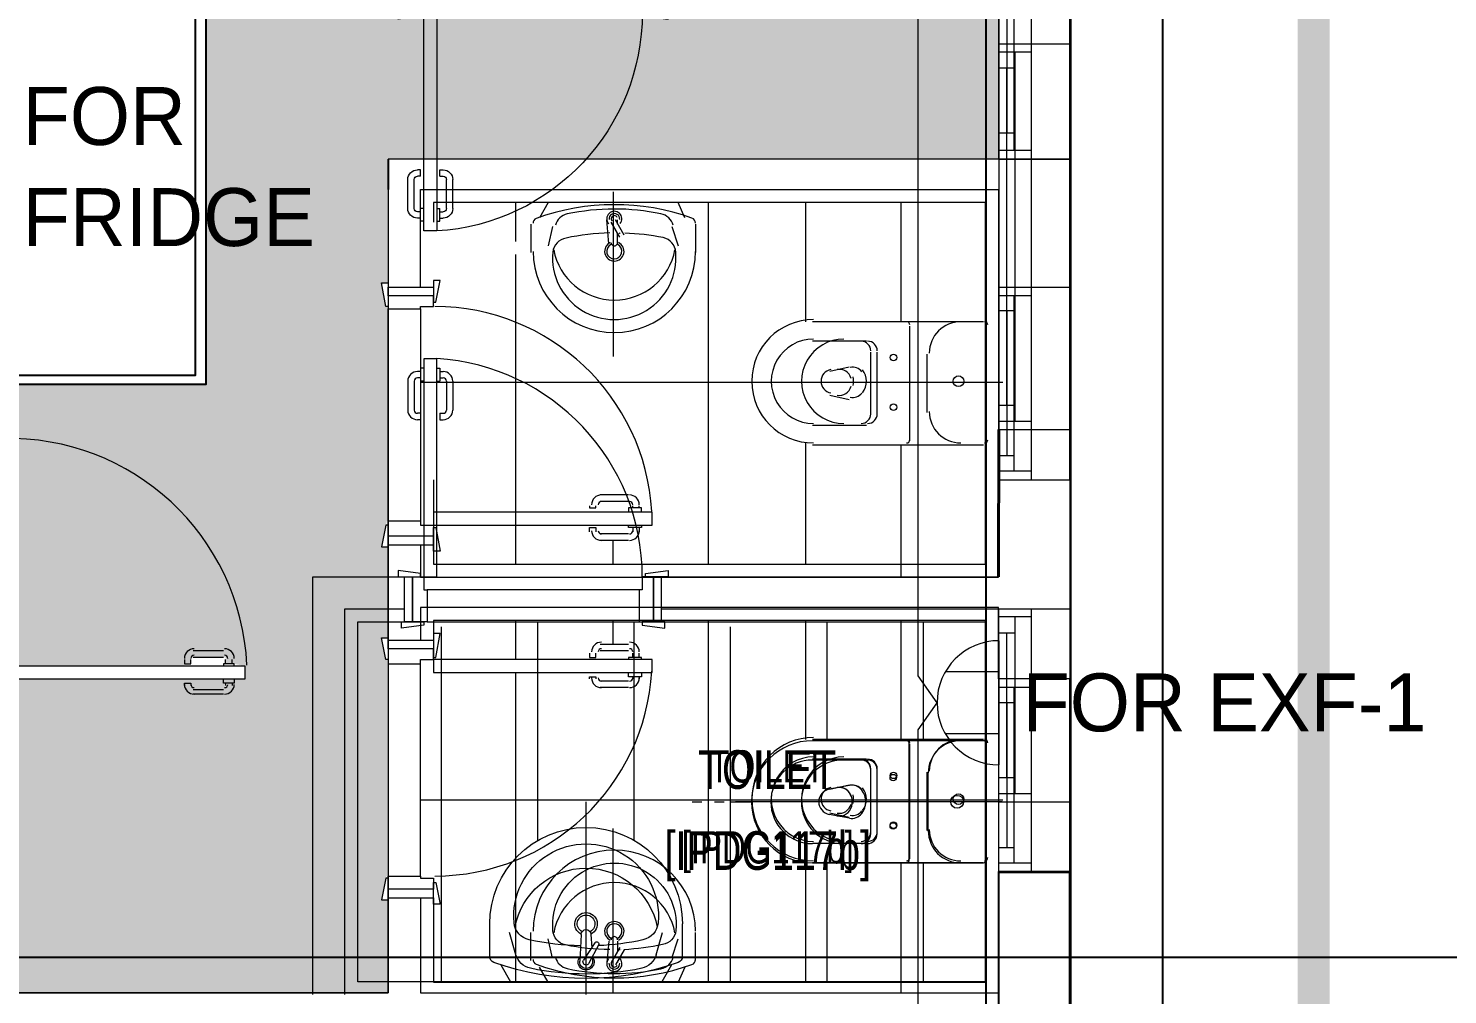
# Model space of a CAD drawing. Header units: metres. Extents: x 75097 to 220695, y -1557923 to -1361206.
# Drawn here: x 112032 to 116450, y -1375053 to -1372046 of the extents above; entities that cross this region are included whole.
import ezdxf

# ---------------------------------------------------------------- set-up
doc = ezdxf.new("R2010")
doc.units = ezdxf.units.M
doc.linetypes.add('DASHED2', pattern=[0.375, 0.25, -0.125])
doc.layers.get('0').update_dxf_attribs({"lineweight": 0})
for name, color, linetype, lineweight in [('A-100 - Copy$0$72_EGR_BASE_TEXT', 8, 'Continuous', 0), ('A-100 - Copy$0$Aluminum', 8, 'Continuous', 0), ('A-100 - Copy$0$car', 8, 'Continuous', 0), ('A-100 - Copy$0$SANIT', 8, 'Continuous', 0), ('A-100 - Copy$0$Structure', 8, 'Continuous', 9), ('A-100 - Copy$0$Tiles', 8, 'Continuous', 0), ('A-100 - Copy$0$Walls', 8, 'Continuous', 0), ('A-100 - Copy$0$Wooden Joinery', 8, 'Continuous', 0)]:
    doc.layers.add(name, color=color, linetype=linetype, lineweight=lineweight)
for name, color, linetype in [('A-100 - Copy$0$axes', 8, 'Continuous'), ('A-100 - Copy$0$PDF_Geometry', 8, 'Continuous'), ('PD-VENT', 8, 'Continuous')]:
    doc.layers.add(name, color=color, linetype=linetype)
for name, color, linetype, lineweight, true_color in [('E-POWR', 7, 'Continuous', 9, 0x4e7e3e), ('E-POWR-IDEN _1-100_', 7, 'Continuous', 9, 0x4e7e3e), ('EXF', 7, 'Continuous', 0, 0x4e7e3e)]:
    doc.layers.add(name, color=color, linetype=linetype, lineweight=lineweight, true_color=true_color)
doc.styles.add('A-100 - Copy$0$X3G_ENTITY_2587EA', font='swisscl.ttf', dxfattribs={"height": 200})
doc.styles.add('Optima_5', font='', dxfattribs={"height": 3.001645})
doc.styles.get('Optima_5').set_extended_font_data('Optima')

# ---------------------------------------------------------------- blocks, each defined once
blk = doc.blocks.new('WALL OUTLET')
at = {"layer": 'E-POWR', "extrusion": (9.94399e-05, 4.90741e-07, 1)}
blk.add_line((-193.4, 0, 0), (193.4, 0, 0), dxfattribs=at)
blk.add_line((-193.4, 0, 0), (193.4, 0, 0), dxfattribs=at)
at = {"layer": 'E-POWR', "extrusion": (9.94399e-05, 4.90741e-07, 1), "elevation": 0}
for points in [[(-96.7, 0), (-96.7, 167.5)], [(96.7, 0), (96.7, 167.5)]]:
    blk.add_lwpolyline(points, dxfattribs=at)
at = {"layer": 'E-POWR', "extrusion": (9.94399e-05, 4.90741e-07, 1)}
blk.add_arc((0, 0, 0), 193.4, 359.9963, 179.9963, dxfattribs=at)
blk = doc.blocks.new('A-100 - Copy$0$A$C26754117')
at = {"layer": 'A-100 - Copy$0$car'}
for p, q in [((750, 820), (90, 820)), ((90, 720), (750, 720))]:
    blk.add_line(p, q, dxfattribs=at)
at = {"layer": 'A-100 - Copy$0$Wooden Joinery'}
for p, q in [((710, 191.2), (700, 191.2)), ((710, 171.2), (710, 191.2)), ((770, 191.2), (780, 191.2)), ((770, 171.2), (770, 191.2)), ((670, 71.2), (670, 161.2)), ((690, 71.2), (690, 161.2)), ((710, 171.2), (700, 171.2)), ((770, 171.2), (780, 171.2)), ((790, 71.2), (790, 161.2)), ((810, 71.2), (810, 161.2)), ((710, 61.2), (700, 61.2)), ((710, 31.2), (710, 71.2)), ((720, 71.2), (710, 71.2)), ((760, 71.2), (770, 71.2)), ((770, 31.2), (770, 71.2)), ((770, 61.2), (780, 61.2)), ((710, 41.2), (700, 41.2)), ((720, 31.2), (710, 31.2)), ((760, 31.2), (770, 31.2)), ((770, 41.2), (780, 41.2))]:
    blk.add_line(p, q, dxfattribs=at)
for points in [[(80, 820), (80, 830), (10, 840), (10, 820)], [(760, 820), (760, 830), (830, 840), (830, 820)], [(70, 680), (70, 670), (0, 660), (0, 680)], [(720, 680), (720, 1.2), (760, 1.2), (760, 680)], [(770, 680), (770, 670), (840, 660), (840, 680)]]:
    blk.add_lwpolyline(points, close=True, dxfattribs=at)
for points in [[(45, 680), (45, 820), (20, 820), (20, 680), (45, 680)], [(45, 680), (80, 680), (80, 720), (90, 720), (90, 820), (45, 820), (45, 680)], [(795, 680), (760, 680), (760, 720), (750, 720), (750, 820), (795, 820), (795, 680)], [(795, 680), (795, 820), (820, 820), (820, 680), (795, 680)]]:
    blk.add_lwpolyline(points, dxfattribs=at)
for centre, radius, start, end in [((760, 680), 680, 180, 266.6277), ((700, 161.2), 30, 90, 180), ((780, 161.2), 30, 0, 90), ((700, 161.2), 10, 90, 180), ((780, 161.2), 10, 0, 90), ((700, 71.2), 30, 180, 270), ((700, 71.2), 10, 180, 270), ((780, 71.2), 10, 270, 0), ((780, 71.2), 30, 270, 0)]:
    blk.add_arc(centre, radius, start, end, dxfattribs=at)
blk = doc.blocks.new('A-100 - Copy$0$WC manta')
at = {"layer": 'A-100 - Copy$0$SANIT'}
for p, q in [((-0.13, 0.18), (-0.13, -0.18)), ((-0.12, 0.19), (0.41, 0.19)), ((0.109, 0.18), (0.109, -0.18)), ((0.05, 0.09), (0.05, -0.09)), ((0.209, 0.1), (0.209, -0.1)), ((0.229, 0.1), (0.229, -0.1)), ((0.239, 0.13), (0.41, 0.13)), ((0.2955, 0.051), (0.3581, 0.0393)), ((-0.18, 0), (0.65, 0)), ((0.2955, -0.051), (0.3581, -0.0393)), ((0.239, -0.13), (0.41, -0.13)), ((-0.12, -0.19), (0.41, -0.19))]:
    blk.add_line(p, q, dxfattribs=at)
for centre, radius in [((0.159, 0.0752), 0.01), ((-0.04, 0), 0.02), ((0.159, -0.0753), 0.01)]:
    blk.add_circle(centre, radius, dxfattribs=at)
for centre, radius, start, end in [((-0.12, 0.18), 0.01, 90, 180), ((-0.05, 0.09), 0.1, 0, 90), ((0.119, 0.18), 0.01, 90, 180), ((0.41, 0), 0.19, 270, 90), ((0.239, 0.1), 0.03, 90, 180), ((0.259, 0.1), 0.03, 90, 180), ((0.3147, 0), 0.13, 270, 90), ((0.41, 0), 0.13, 270, 90), ((0.2882, 0.0117), 0.04, 79.4289, 141.525), ((0.3271, 0.0044), 0.04, 79.4289, 166.4176), ((0.3029, 0), 0.0588, 141.525, 218.475), ((0.3454, 0), 0.0588, 166.4176, 193.5824), ((0.3507, 0), 0.04, 280.5711, 79.4289), ((0.2882, -0.0117), 0.04, 218.475, 280.5711), ((0.3271, -0.0044), 0.04, 193.5824, 280.5711), ((-0.05, -0.09), 0.1, 270, 0), ((0.239, -0.1), 0.03, 180, 270), ((0.259, -0.1), 0.03, 180, 270), ((-0.12, -0.18), 0.01, 180, 270), ((0.119, -0.18), 0.01, 180, 270)]:
    blk.add_arc(centre, radius, start, end, dxfattribs=at)
blk = doc.blocks.new('A-100 - Copy$0$lav-manta 60')
at = {"layer": 'A-100 - Copy$0$SANIT'}
for p, q in [((-0.2658, -0.0529), (-0.2358, 0)), ((-0.2358, 0), (0.2358, 0)), ((0, 0.04), (0, -0.56)), ((0.2658, -0.0529), (0.2358, 0)), ((-0.3, -0.0789), (-0.3, -0.18)), ((-0.2185, -0.0841), (-0.2383, -0.1537)), ((-0.015, -0.1473), (-0.0199, -0.064)), ((0.0274, -0.121), (-0.0078, -0.0673)), ((0.0389, -0.1142), (0.0087, -0.0575)), ((0.0191, -0.077), (0.0199, -0.064)), ((0.2185, -0.0841), (0.2383, -0.1537)), ((0.3, -0.0789), (0.3, -0.18)), ((0.015, -0.1473), (0.0174, -0.1057))]:
    blk.add_line(p, q, dxfattribs=at)
for centre, radius, start, end in [((0, -0.8557), 0.8457, 70.1771, 109.8229), ((-0.1608, -0.1006), 0.06, 101.8086, 164.0794), ((0, -0.8696), 0.8457, 78.1914, 101.8086), ((0, -0.0617), 0.025, 320.7474, 220.368), ((0, -0.0617), 0.02, 353.2671, 186.682), ((0.1608, -0.1006), 0.06, 15.9206, 78.1914), ((-0.28, -0.0789), 0.02, 109.8229, 180), ((0, -0.0617), 0.00966, 25.4127, 215.9577), ((0.28, -0.0789), 0.02, 0, 70.1771), ((-0.1645, -0.189), 0.06, 102.0883, 174.8142), ((0, -0.9572), 0.8457, 91.1572, 102.0883), ((0, -0.9572), 0.8457, 88.5486, 88.844), ((0.0332, -0.1176), 0.00666, 210.6852, 30.6852), ((0, -0.9572), 0.8457, 77.9117, 87.4274), ((0.1645, -0.189), 0.06, 5.1858, 77.9117), ((0, -0.1282), 0.2252, 190.6097, 349.3903), ((0, -0.18), 0.035, 115.3106, 64.6894), ((0, -0.18), 0.0275, 117.1496, 62.8504), ((0, -0.1473), 0.015, 180, 0), ((0, -0.18), 0.3, 180, 0), ((0, -0.2039), 0.2252, 174.8142, 5.1858)]:
    blk.add_arc(centre, radius, start, end, dxfattribs=at)
blk = doc.blocks.new('A-100 - Copy$0$A$C02230961')
at = {"layer": 'A-100 - Copy$0$PDF_Geometry', "lineweight": 25}
h = blk.add_hatch(dxfattribs=at)
h.set_pattern_fill('ANGLE', color=256, scale=500)
h.set_pattern_definition([(0, (-1219317.64, -1092026.17), (0, 137.5), [100, -37.5]), (90, (-1219317.64, -1092026.17), (-137.5, 8e-15), [100, -37.5])])
h.paths.add_polyline_path([(10723.7, -4993.7), (11262.7, -4993.7), (11262.7, -4562.4), (10962.9, -4562.4), (10962.9, -4602.9), (10821.4, -4602.9), (10821.4, -4562.4), (10349.7, -4562.4), (10349.7, -4602.9), (10208.2, -4602.9), (10208.2, -4562.4), (10033, -4562.4), (10033, -4003.2), (9938.7, -4003.2), (9938.7, -4562.4), (9635.5, -4562.4), (9635.5, -4602.9), (9500.8, -4602.9), (9500.8, -4562.4), (9022.4, -4562.4), (9022.4, -4602.9), (8887.6, -4602.9), (8887.6, -4562.4), (8705.7, -4562.4), (8705.7, -5307.5), (8739.4, -5307.5), (8723.2, -5388.4), (9042.6, -5388.4), (9042.6, -5428.8), (9039.6, -5428.8, -0.375368), (8715.8, -5711.8, -0.39984), (9466.1, -6426), (9467.1, -6426), (9467.1, -6466.4), (9433.4, -6466.4), (9419.9, -6483.3, -0.414214), (9389.6, -6513.6), (9393, -6520.3), (9302, -6513.6, -0.599371), (9276.8, -6466.4), (8723.2, -6466.4), (8741.3, -6556.8), (10723.7, -6556.8)])
h.paths.add_polyline_path([(14436.9, -4636.6), (11970.2, -4636.6), (11970.2, -6461.7), (11336.8, -6461.7), (11336.8, -6630.9), (11262.7, -6630.9), (11262.7, -7372.1), (11262.7, -7439.5), (11336.8, -7439.5), (11336.8, -8355.8), (12536.8, -8355.8), (12536.8, -8066.1), (12516.6, -8066.1), (12531.4, -7992), (12536.8, -7992), (12536.8, -7318.2), (12530.1, -7318.2), (12516.6, -7250.8), (12536.8, -7250.8), (12536.8, -6967.8), (12516.6, -6967.8), (12532.8, -6887), (12536.8, -6887), (12536.8, -6219.9), (12530.1, -6219.9), (12516.6, -6145.8), (12536.8, -6145.8), (12536.8, -5761.8), (14436.9, -5761.8)])
h.paths.add_polyline_path([(12037, -7392.3), (12030.8, -7392.3), (12030.8, -7405.2, 0.414215)], flags=16)
h.paths.add_polyline_path([(12091.4, -7338.4), (12091.4, -7378.8), (11343.5, -7378.8), (11343.5, -7338.4), (11902.8, -7338.4), (11902.8, -7331.7), (11923, -7331.7), (11923, -7311.5), (12030.8, -7311.5), (12030.8, -7331.7), (12057.7, -7331.7)], flags=16)
h.paths.add_polyline_path([(11933.1, -7405.8), (12024.1, -7412.5), (11933.1, -7405.8, -0.517639), (11923.6, -7392.3), (11923, -7392.3), (11923, -7395.7, 0.414214)], flags=16)
h.paths.add_polyline_path([(11350.3, -7392.3), (11363.8, -7459.7), (11343.5, -7459.7), (11343.5, -7392.3)], flags=16)
h.paths.add_polyline_path([(2957.3, -10511.9), (2877.6, -10511.9), (2877.6, -10538.9), (2796.7, -10524.2), (2796.7, -11076.3, -0.599371), (2843.9, -11101.5), (2843.9, -11192.4), (2839.5, -11173.3, -0.584927), (2813.6, -11219.4), (2816.9, -11226.1), (2803.4, -11226.1), (2803.4, -11232.9), (2796.7, -11266.5), (2756.3, -11266.5), (2756.3, -11265.6, -0.39984), (2042.1, -10515.3, -0.381307), (1752.3, -10839.9), (1752.3, -10842.1), (1718.7, -10842.1), (1718.7, -10518.7), (1678.2, -10518.7), (1657.3, -10518.7), (1657.3, -10511.9), (-42.7, -10511.9), (-42.7, -11138.2), (-42.7, -12311.9), (2957.3, -12311.9)])
h.paths.add_polyline_path([(637.7, -11637.3), (2299.7, -11637.3), (2299.7, -11241.3), (637.7, -11241.3)], flags=24)
h.paths.add_polyline_path([(12347.4, -5213.9), (13381.6, -5213.9), (13381.6, -4916.9), (12347.4, -4916.9)], flags=24)
h.paths.add_polyline_path([(8700, -6312.9), (10212.7, -6312.9), (10212.7, -5593.3), (8700, -5593.3)], flags=9)
h.paths.add_polyline_path([(10170.8, -5243.1), (10170.8, -6572.5), (10710.4, -6572.5), (10710.4, -5243.1)], flags=9)
h.paths.add_polyline_path([(9375.1, -4957.7), (10990.8, -4957.7), (10990.8, -4660.8), (9375.1, -4660.8)], flags=24)
at = {"layer": 'A-100 - Copy$0$Aluminum'}
for p, q in [((14438, -5305.9, -4.5), (14438, -5402.9, -4.7)), ((14438, -5402.9, -4.7), (14438, -6602.9, -4.7)), ((14538, -5427.9, -4.7), (14438, -5427.9, -4.7)), ((14488, -5427.9, -4.7), (14488, -6577.9, -4.7)), ((14538, -5402.9, -4.7), (14538, -6602.9, -4.7)), ((14663, -6602.9, -4.7), (14663, -5402.9, -4.7)), ((14488, -5477.9, -4.7), (14438, -5477.9, -4.7)), ((14463, -6527.9, -4.7), (14463, -5477.9, -4.7)), ((14488, -6527.9, -4.7), (14438, -6527.9, -4.7)), ((14538, -6577.9, -4.7), (14438, -6577.9, -4.7)), ((14438, -6602.9, -4.7), (14663, -6602.9, -4.7)), ((14438, -7160.9, -3.5), (14663, -7160.9, -3.5)), ((14438, -7760.9, -3.5), (14438, -7160.9, -3.5)), ((14538, -7185.9, -3.5), (14438, -7185.9, -3.5)), ((14488, -7185.9, -3.5), (14488, -7735.9, -3.5)), ((14538, -7160.9, -3.5), (14538, -7760.9, -3.5)), ((14663, -7760.9, -3.5), (14663, -7160.9, -3.5)), ((14488, -7235.9, -3.5), (14438, -7235.9, -3.5)), ((14463, -7685.9, -3.5), (14463, -7235.9, -3.5)), ((14488, -7685.9, -3.5), (14438, -7685.9, -3.5)), ((14538, -7735.9, -3.5), (14438, -7735.9, -3.5))]:
    blk.add_line(p, q, dxfattribs=at)
at = {"layer": 'A-100 - Copy$0$PDF_Geometry', "lineweight": 40}
blk.add_line((14436.9, -7060.9, -4.7), (14438, -6602.9, -4.7), dxfattribs=at)
at = {"layer": 'A-100 - Copy$0$PDF_Geometry', "lineweight": 5, "elevation": -2.4}
for points in [[(11336.8, -4003.2), (14436.9, -4003.2), (14436.9, -5761.8), (12536.8, -5761.8), (12536.8, -8355.8), (11336.8, -8355.8)], [(14436.9, -4555.7), (14436.9, -5761.8)], [(14484, -4582.7), (14484, -5734.8)], [(14537.9, -4555.7), (14537.9, -5761.8)], [(14659.2, -5761.8), (14659.2, -4555.7)], [(14463.8, -5680.9), (14463.8, -4636.6)], [(14484, -5680.9), (14436.9, -5680.9)], [(14537.9, -5734.8), (14436.9, -5734.8)], [(12637.9, -6159.3), (12637.9, -5856.1), (14436.9, -5856.1), (14436.9, -6159.3), (14659.2, -6159.3), (14659.2, -5761.8), (14436.9, -5761.8), (14436.9, -5761.8), (12536.8, -5761.8), (12536.8, -6145.8)], [(14659.2, -5761.8), (14436.9, -5761.8), (14659.2, -5761.8)], [(13237.5, -5862.8), (13237.5, -6374.9)], [(12678.3, -6759), (12678.3, -7021.7), (14396.4, -7021.7), (14396.4, -6711.8), (14396.4, -5896.5), (12678.3, -5896.5), (12678.3, -5957.2)], [(12934.3, -6017.8), (12934.3, -5896.5)], [(13459.9, -5943.7), (13439.7, -5896.5), (13035.4, -5896.5), (13008.4, -5943.7)], [(13534, -7021.7), (13534, -5896.5)], [(13837.2, -6267.1), (13837.2, -5896.5)], [(14133.7, -6267.1), (14133.7, -5896.5)], [(12981.5, -5963.9), (12981.5, -6051.5)], [(13224.1, -6024.5), (13217.3, -5950.4)], [(13257.7, -6004.3), (13230.8, -5957.2)], [(13271.2, -5997.6), (13244.3, -5950.4)], [(13251, -5963.9), (13251, -5950.4)], [(13493.6, -5963.9), (13493.6, -6051.5)], [(13048.9, -5970.6), (13035.4, -6031.3)], [(13251, -6024.5), (13251, -5990.9)], [(13264.5, -5997.6), (13264.5, -5997.6)], [(13419.5, -5970.6), (13439.7, -6031.3)], [(12934.3, -7021.7), (12934.3, -6058.2)], [(14436.9, -6159.3), (14436.9, -6759)], [(14537.9, -6159.3), (14537.9, -6759)], [(12536.8, -6887), (12536.8, -6226.7)], [(12637.9, -6226.7), (12637.9, -6887)], [(14537.9, -6186.3), (14436.9, -6186.3)], [(14484, -6186.3), (14484, -6732)], [(14389.7, -6267.1), (13857.4, -6267.1)], [(14484, -6233.4), (14436.9, -6233.4)], [(14463.8, -6684.8), (14463.8, -6233.4)], [(14160.6, -6637.7), (14160.6, -6280.6)], [(14396.4, -6637.7), (14396.4, -6280.6)], [(14025.9, -6327.7), (13857.4, -6327.7)], [(14039.3, -6556.8), (14039.3, -6361.4)], [(14059.5, -6556.8), (14059.5, -6361.4)], [(14214.5, -6550.1), (14214.5, -6368.2)], [(13972, -6408.6), (13911.3, -6422.1)], [(13668.8, -6455.8), (12637.9, -6455.8)], [(14450.3, -6455.8), (13614.9, -6455.8)], [(13972, -6509.7), (13911.3, -6496.2)], [(14025.9, -6590.5), (13857.4, -6590.5)], [(13837.2, -7021.7), (13837.2, -6644.4)], [(14389.7, -6651.2), (13857.4, -6651.2)], [(14133.7, -7062.2), (14133.7, -6651.2)], [(14484, -6684.8), (14436.9, -6684.8)], [(12637.9, -6961.1), (12637.9, -7062.2), (14436.9, -7062.2), (14436.9, -6759), (14659.2, -6759), (14659.2, -7378.8), (14436.9, -7378.8), (14436.9, -7156.5), (12637.9, -7156.5), (12637.9, -7257.6)], [(14537.9, -6732), (14436.9, -6732)], [(13163.4, -6839.8), (13163.4, -6846.6), (13183.6, -6846.6), (13183.6, -6839.8)], [(13284.7, -6806.1), (13197.1, -6806.1)], [(13284.7, -6826.3), (13197.1, -6826.3)], [(13325.1, -6860), (13325.1, -6846.6), (13284.7, -6846.6), (13284.7, -6860)], [(13298.2, -6846.6), (13298.2, -6839.8)], [(13318.4, -6846.6), (13318.4, -6839.8)], [(13163.4, -6920.7), (13163.4, -6907.2), (13183.6, -6907.2), (13183.6, -6920.7)], [(13284.7, -6927.4), (13197.1, -6927.4)], [(13325.1, -6900.5), (13325.1, -6907.2), (13284.7, -6907.2), (13284.7, -6900.5)], [(13298.2, -6907.2), (13298.2, -6920.7)], [(13318.4, -6907.2), (13318.4, -6920.7)], [(12536.8, -7257.6), (12536.8, -6961.1)], [(13284.7, -6947.6), (13197.1, -6947.6)], [(13237.5, -7021.7), (13237.5, -6947.6)], [(12678.3, -8059.4), (12678.3, -8322.1), (14396.4, -8322.1), (14396.4, -8012.2), (14396.4, -7196.9), (12678.3, -7196.9), (12678.3, -7257.6)], [(12934.3, -7318.2), (12934.3, -7196.9)], [(13237.5, -7271), (13237.5, -7196.9)], [(13534, -8322.1), (13534, -7196.9)], [(13837.2, -7567.5), (13837.2, -7196.9)], [(14133.7, -7567.5), (14133.7, -7196.9)], [(13284.7, -7271), (13197.1, -7271)], [(11902.8, -7318.2), (11902.8, -7331.7), (11923, -7331.7), (11923, -7318.2)], [(12024.1, -7291.2), (11929.7, -7291.2)], [(12024.1, -7311.5), (11929.7, -7311.5)], [(12057.7, -7338.4), (12057.7, -7331.7), (12024.1, -7331.7), (12024.1, -7338.4)], [(12030.8, -7331.7), (12030.8, -7318.2)], [(12051, -7331.7), (12051, -7318.2)], [(12536.8, -7331.7), (12536.8, -7992)], [(12637.9, -7992), (12637.9, -7331.7)], [(13163.4, -7298), (13163.4, -7311.5), (13183.6, -7311.5), (13183.6, -7298)], [(13284.7, -7291.2), (13197.1, -7291.2)], [(13325.1, -7318.2), (13325.1, -7311.5), (13284.7, -7311.5), (13284.7, -7318.2)], [(13298.2, -7311.5), (13298.2, -7298)], [(13318.4, -7311.5), (13318.4, -7298)], [(12934.3, -8322.1), (12934.3, -7358.6)], [(13163.4, -7378.8), (13163.4, -7372.1), (13183.6, -7372.1), (13183.6, -7378.8)], [(13325.1, -7358.6), (13325.1, -7372.1), (13284.7, -7372.1), (13284.7, -7358.6)], [(13298.2, -7372.1), (13298.2, -7378.8)], [(13318.4, -7372.1), (13318.4, -7378.8)], [(11902.8, -7399.1), (11902.8, -7392.3), (11923, -7392.3), (11923, -7399.1)], [(12024.1, -7412.5), (11929.7, -7412.5)], [(12057.7, -7378.8), (12057.7, -7392.3), (12024.1, -7392.3), (12024.1, -7378.8)], [(12030.8, -7392.3), (12030.8, -7399.1)], [(12051, -7392.3), (12051, -7399.1)], [(13284.7, -7385.6), (13197.1, -7385.6)], [(13284.7, -7405.8), (13197.1, -7405.8)], [(14436.9, -7378.8), (14436.9, -7978.5)], [(14537.9, -7405.8), (14436.9, -7405.8)], [(14484, -7405.8), (14484, -7951.6)], [(14537.9, -7378.8), (14537.9, -7978.5)], [(14659.2, -7978.5), (14659.2, -7378.8)], [(12024.1, -7426), (11929.7, -7426)], [(14484, -7453), (14436.9, -7453)], [(14463.8, -7904.4), (14463.8, -7453)], [(14389.7, -7567.5), (13857.4, -7567.5)], [(14160.6, -7938.1), (14160.6, -7581)], [(14396.4, -7938.1), (14396.4, -7581)], [(14025.9, -7628.1), (13857.4, -7628.1)], [(14039.3, -7857.2), (14039.3, -7661.8)], [(14059.5, -7857.2), (14059.5, -7661.8)], [(14214.5, -7850.5), (14214.5, -7668.6)], [(14436.9, -7682), (14436.9, -7978.5), (14659.2, -7978.5), (14659.2, -7682)], [(13972, -7709), (13911.3, -7722.5)], [(13668.8, -7756.2), (12637.9, -7756.2)], [(14450.3, -7756.2), (13614.9, -7756.2)], [(13972, -7810.1), (13911.3, -7796.6)], [(13237.5, -8355.8), (13237.5, -7843.7)], [(14025.9, -7890.9), (13857.4, -7890.9)], [(14484, -7904.4), (14436.9, -7904.4)], [(13837.2, -8322.1), (13837.2, -7944.8)], [(14389.7, -7951.6), (13857.4, -7951.6)], [(14133.7, -8355.8), (14133.7, -7951.6)], [(14537.9, -7951.6), (14436.9, -7951.6)], [(11336.8, -8355.8), (12536.8, -8355.8), (12536.8, -8059.4)], [(12637.9, -8059.4), (12637.9, -8355.8), (14436.9, -8355.8)], [(12981.5, -8254.8), (12981.5, -8167.2)], [(13493.6, -8254.8), (13493.6, -8167.2)], [(13048.9, -8248), (13035.4, -8187.4)], [(13224.1, -8194.1), (13217.3, -8261.5)], [(13257.7, -8214.3), (13230.8, -8261.5)], [(13251, -8194.1), (13251, -8227.8)], [(13419.5, -8248), (13439.7, -8187.4)], [(13251, -8254.8), (13251, -8261.5)], [(13264.5, -8221.1), (13264.5, -8221.1)], [(13459.9, -8275), (13439.7, -8322.1), (13035.4, -8322.1), (13008.4, -8275)]]:
    blk.add_lwpolyline(points, dxfattribs=at)
at = {"layer": 'A-100 - Copy$0$PDF_Geometry', "lineweight": 25, "elevation": -2.4}
for points in [[(11936.5, -4602.9), (11936.5, -6434.8), (11336.8, -6434.8)], [(11336.8, -6461.7), (11970.2, -6461.7), (11970.2, -4636.6)], [(12536.8, -5761.8), (12536.8, -5856.1)]]:
    blk.add_lwpolyline(points, dxfattribs=at)
at = {"layer": 'A-100 - Copy$0$PDF_Geometry', "lineweight": 5, "elevation": -2.4}
for points in [[(13493.6, -5960.5, 0.315191), (13482.5, -5944.7, 0.174626), (12997.5, -5945.8, 0.315191), (12988.2, -5960.5)], [(13424.2, -5966.9, 0.278779), (13386, -5931.3, 0.103211), (13094, -5931.9, 0.278779), (13057.6, -5966.9)], [(13226.4, -5991, 0.047625), (13090.6, -6006.8, 0.328654), (13049.1, -6050.3, 1.095131), (13432.1, -6051, 0.328654), (13393, -6005.5, 0.041476), (13273.1, -5991.6)], [(13226.4, -8220.9, -0.047711), (13088.8, -8206.5, -0.328416), (13049.7, -8160.9, -1.094859), (13432.7, -8161.6, -0.328416), (13391.2, -8205.1, -0.041543), (13271.2, -8221.1), (13244.3, -8268.2)], [(12988.2, -8251.4, 0.316141), (12997.5, -8266.1, 0.174756), (13482.4, -8267.2, 0.316141), (13493.6, -8251.4)], [(13057.6, -8245, 0.278596), (13094, -8280, 0.103463), (13386, -8280.6, 0.278596), (13424.3, -8245)]]:
    blk.add_lwpolyline(points, format="xyb", dxfattribs=at)
for points in [[(12678.3, -6206.5), (12685, -6206.5), (12698.5, -6139.1), (12678.3, -6139.1)], [(12536.8, -6219.9), (12530.1, -6219.9), (12516.6, -6145.8), (12536.8, -6145.8)], [(12678.3, -6186.3), (12536.8, -6186.3), (12536.8, -6226.7), (12637.9, -6226.7), (12637.9, -6219.9), (12678.3, -6219.9), (12678.3, -6186.3), (12536.8, -6186.3), (12536.8, -6159.3), (12678.3, -6159.3)], [(12678.3, -6934.1), (12536.8, -6934.1), (12536.8, -6887), (12637.9, -6887), (12637.9, -6900.5), (12678.3, -6900.5), (12678.3, -6934.1), (12536.8, -6934.1), (12536.8, -6961.1), (12678.3, -6961.1)], [(12678.3, -6900.5), (13358.8, -6900.5), (13358.8, -6860), (12678.3, -6860)], [(12536.8, -6900.5), (12530.1, -6900.5), (12516.6, -6967.8), (12536.8, -6967.8)], [(12678.3, -6907.2), (12685, -6907.2), (12698.5, -6981.3), (12678.3, -6981.3)], [(12678.3, -7311.5), (12685, -7311.5), (12698.5, -7237.3), (12678.3, -7237.3)], [(12536.8, -7318.2), (12530.1, -7318.2), (12516.6, -7250.8), (12536.8, -7250.8)], [(12678.3, -7284.5), (12536.8, -7284.5), (12536.8, -7331.7), (12637.9, -7331.7), (12637.9, -7318.2), (12678.3, -7318.2), (12678.3, -7284.5), (12536.8, -7284.5), (12536.8, -7257.6), (12678.3, -7257.6)], [(12678.3, -7358.6), (13358.8, -7358.6), (13358.8, -7318.2), (12678.3, -7318.2)], [(11343.5, -7378.8), (12091.4, -7378.8), (12091.4, -7338.4), (11343.5, -7338.4)], [(12678.3, -8032.4), (12536.8, -8032.4), (12536.8, -7992), (12637.9, -7992), (12637.9, -7998.7), (12678.3, -7998.7), (12678.3, -8032.4), (12536.8, -8032.4), (12536.8, -8059.4), (12678.3, -8059.4)], [(12536.8, -7998.7), (12530.1, -7998.7), (12516.6, -8066.1), (12536.8, -8066.1)], [(12678.3, -8012.2), (12685, -8012.2), (12698.5, -8079.6), (12678.3, -8079.6)]]:
    blk.add_lwpolyline(points, close=True, dxfattribs=at)
at = {"layer": 'A-100 - Copy$0$PDF_Geometry', "lineweight": 18, "elevation": -2.4}
blk.add_lwpolyline([(14659.2, -6759), (14659.2, -6159.3)], dxfattribs=at)
at = {"layer": 'A-100 - Copy$0$PDF_Geometry', "lineweight": 25, "elevation": -2.4}
blk.add_lwpolyline([(14436.9, -8510.8), (14659.2, -8510.8), (14659.2, -7978.5), (14436.9, -7978.5)], close=True, dxfattribs=at)
at = {"layer": 'A-100 - Copy$0$PDF_Geometry', "lineweight": 5}
for centre, radius in [((14110.1, -6378.3, -2.4), 10.1), ((14312.2, -6452.4, -2.4), 16.8), ((14110.1, -6533.2, -2.4), 10.1), ((14110.1, -7678.7, -2.4), 10.1), ((14312.2, -7752.8, -2.4), 16.8), ((14110.1, -7833.6, -2.4), 10.1)]:
    blk.add_circle(centre, radius, dxfattribs=at)
for centre, radius, start, end in [((13240.9, -5947.1, -2.4), 23.5, 320.7657, 220.386), ((13241.1, -5947, -2.4), 16.6, 352.9955, 186.9932), ((13241, -5946.9, -2.4), 9.94, 24.6573, 216.3357), ((13258.5, -5920.6, -2.4), 70.5, 267.4428, 270.5111), ((13240.9, -6048.1, -2.4), 252.7, 180.0013, 359.9987), ((13240.9, -6007.8, -2.4), 192, 190.5975, 349.4025), ((13240.9, -6048.1, -2.4), 30.3, 115.2514, 64.7486), ((13240.8, -6048.1, -2.4), 23.5, 117.037, 62.963), ((13240.9, -6021.2, -2.4), 10.1, 179.9231, 0.0769), ((12681.7, -6897.1, -2.4), 677.1, 3.3728, 90), ((13860.8, -6452.4, -2.4), 192, 90, 270), ((14150.5, -6277.2, -2.4), 10.1, 359.9999, 90.0001), ((14319, -6364.8, -2.4), 97.7, 90, 180), ((14393.1, -6277.2, -2.4), 10.1, 359.9999, 90.0001), ((13860.8, -6452.4, -2.4), 131.4, 89.9998, 270.0002), ((13955.1, -6452.4, -2.4), 131.4, 89.9998, 270.0002), ((14009, -6358.1, -2.4), 30.3, 0, 90), ((14029.2, -6358.1, -2.4), 30.3, 0, 90), ((13921.4, -6452.4, -2.4), 37.1, 100.5688, 259.4312), ((13941.6, -6452.4, -2.4), 37.1, 13.5845, 100.5689), ((13982.1, -6445.7, -2.4), 37.1, 38.4742, 100.5689), ((13928.2, -6452.4, -2.4), 57.3, 346.4158, 13.5842), ((13968.6, -6452.4, -2.4), 57.3, 321.5259, 38.4741), ((13941.6, -6459.1, -2.4), 37.1, 259.4311, 346.4155), ((13982.1, -6465.9, -2.4), 37.1, 259.4311, 321.5258), ((14009, -6553.5, -2.4), 30.3, 270, 360), ((14029.2, -6553.5, -2.4), 30.3, 270, 360), ((14319, -6546.7, -2.4), 97.7, 180, 270), ((11358.4, -7370.2, -2.4), 739.5, 2.6954, 91.6723), ((14150.5, -6634.3, -2.4), 10.1, 269.9999, 0.0001), ((14393.1, -6634.3, -2.4), 10.1, 269.9999, 0.0001), ((13200.5, -6836.4, -2.4), 30.3, 90, 180), ((13200.5, -6836.4, -2.4), 10.1, 89.9999, 180.0001), ((13288.1, -6836.4, -2.4), 30.3, 0, 90), ((13288.1, -6836.4, -2.4), 10.1, 359.9999, 90.0001), ((13200.5, -6917.3, -2.4), 30.3, 180, 270), ((13200.5, -6917.3, -2.4), 10.1, 179.9999, 270.0001), ((13288.1, -6917.3, -2.4), 10.1, 269.9999, 0.0001), ((13288.1, -6917.3, -2.4), 30.3, 270, 360), ((11933.1, -7314.8, -2.4), 30.3, 90, 180), ((12027.4, -7314.8, -2.4), 30.3, 0, 90), ((13200.5, -7294.6, -2.4), 30.3, 90, 180), ((13200.5, -7294.6, -2.4), 10.1, 89.9999, 180.0001), ((13288.1, -7294.6, -2.4), 30.3, 0, 90), ((13288.1, -7294.6, -2.4), 10.1, 359.9999, 90.0001), ((11933.1, -7314.8, -2.4), 10.1, 89.9999, 180.0001), ((12027.4, -7314.8, -2.4), 10.1, 359.9999, 90.0001), ((12681.7, -7314.8, -2.4), 677.1, 270, 356.6272), ((13200.5, -7375.5, -2.4), 30.3, 180, 270), ((13200.5, -7375.5, -2.4), 10.1, 179.9999, 270.0001), ((13288.1, -7375.5, -2.4), 10.1, 269.9999, 0.0001), ((13288.1, -7375.5, -2.4), 30.3, 270, 360), ((11933.1, -7395.7, -2.4), 30.3, 180, 270), ((11933.1, -7395.7, -2.4), 10.1, 179.9999, 270.0001), ((12027.4, -7395.7, -2.4), 10.1, 269.9999, 0.0001), ((12027.4, -7395.7, -2.4), 30.3, 270, 360), ((13860.8, -7752.8, -2.4), 192, 90, 270), ((14150.5, -7577.6, -2.4), 10.1, 359.9999, 90.0001), ((14319, -7665.2, -2.4), 97.7, 90, 180), ((14393.1, -7577.6, -2.4), 10.1, 359.9999, 90.0001), ((13860.8, -7752.8, -2.4), 131.4, 89.9998, 270.0002), ((13955.1, -7752.8, -2.4), 131.4, 89.9998, 270.0002), ((14009, -7658.5, -2.4), 30.3, 0, 90), ((14029.2, -7658.5, -2.4), 30.3, 0, 90), ((13921.4, -7752.8, -2.4), 37.1, 100.5688, 259.4312), ((13941.6, -7752.8, -2.4), 37.1, 13.5845, 100.5689), ((13982.1, -7746.1, -2.4), 37.1, 38.4742, 100.5689), ((13968.6, -7752.8, -2.4), 57.3, 321.5259, 38.4741), ((13941.6, -7759.5, -2.4), 37.1, 259.4311, 346.4155), ((13928.2, -7752.8, -2.4), 57.3, 346.4158, 13.5842), ((13982.1, -7766.3, -2.4), 37.1, 259.4311, 321.5258), ((14009, -7853.9, -2.4), 30.3, 270, 360), ((14029.2, -7853.9, -2.4), 30.3, 270, 360), ((14319, -7847.1, -2.4), 97.7, 180, 270), ((13240.9, -8163.8, -2.4), 252.7, 360, 180), ((14150.5, -7934.7, -2.4), 10.1, 269.9999, 0.0001), ((14393.1, -7934.7, -2.4), 10.1, 269.9999, 0.0001), ((13240.9, -8204.2, -2.4), 192, 10.6075, 169.3925), ((13240.9, -8163.8, -2.4), 30.3, 295.3126, 244.6874), ((13240.9, -8163.8, -2.4), 23.6, 297.1471, 242.8529), ((13240.9, -8190.7, -2.4), 10.1, 359.9999, 180.0001), ((13240.9, -8264.9, -2.4), 23.6, 139.6307, 39.2544), ((13240.9, -8264.9, -2.4), 10.1, 144.0422, 334.5882), ((13249.8, -7879.6, -2.4), 341.4, 270.9353, 271.5589), ((13240.9, -8264.9, -2.4), 16.8, 173.3204, 6.7347)]:
    blk.add_arc(centre, radius, start, end, dxfattribs=at)
at = {"layer": 'A-100 - Copy$0$Structure', "elevation": -2.4}
blk.add_lwpolyline([(14438, -8510.9), (14663, -8510.9), (14663, -7980.9), (14438, -7980.9)], close=True, dxfattribs=at)
at = {"layer": 'A-100 - Copy$0$Tiles'}
for p, q in [((13003, -7881, -3.4), (13003, -7200.9, -3.4)), ((13303, -7881, -3.4), (13303, -7200.9, -3.4)), ((13903, -7570.9, -3.4), (13903, -7200.9, -3.4)), ((14203, -7570.9, -3.4), (14203, -7200.9, -3.4)), ((12703, -8320.9, -3.4), (12703, -7216.6, -3.4)), ((13603, -8320.9, -3.4), (13603, -7216.6, -3.4)), ((13483, -7760.9, -3.4), (13513, -7760.9, -3.4)), ((13553, -7760.9, -3.4), (13583, -7760.9, -3.4)), ((13603, -7760.9, -3.4), (13668, -7760.9, -3.4)), ((13903, -8320.9, -3.4), (13903, -7950.9, -3.4)), ((14203, -8320.9, -3.4), (14203, -7950.9, -3.4))]:
    blk.add_line(p, q, dxfattribs=at)
at = {"layer": 'A-100 - Copy$0$Tiles', "elevation": -4.7}
blk.add_lwpolyline([(13388, -7200.9), (14398, -7200.9), (14398, -8320.9), (12442, -8320.9), (12442, -7200.9), (12588, -7200.9)], dxfattribs=at)
at = {"layer": 'A-100 - Copy$0$Walls'}
for p, q in [((14663, -5402.9, -4.7), (14663, -4005.9, -2.4)), ((14438, -5402.9, -4.7), (14663, -5402.9, -4.7)), ((14438, -6602.9, -4.7), (14663, -6602.9, -4.7)), ((14663, -7160.9, -3.5), (14663, -6602.9, -4.7)), ((12302, -7060.9, -4.7), (12588, -7060.9, -4.7)), ((12302, -8360.9, -4.7), (12302, -7060.9, -4.7)), ((12402, -7060.9, -4.7), (12588, -7060.9, -4.7)), ((12588, -7160.9, -4.7), (12588, -7060.9, -4.7)), ((13388, -7060.9, -4.7), (14436.9, -7060.9, -4.7)), ((13388, -7160.9, -4.7), (13388, -7060.9, -4.7)), ((12402, -7160.9, -4.7), (12588, -7160.9, -4.7)), ((12402, -7160.9, -4.7), (12588, -7160.9, -4.7)), ((12402, -8360.9, -4.7), (12402, -7160.9, -4.7)), ((13388, -7160.9, -4.7), (14438, -7160.9, -4.7)), ((14438, -7760.9, -3.5), (14663, -7760.9, -3.5)), ((14438, -7980.9, -2.4), (14438, -7760.9, -3.5)), ((14663, -7980.9, -2.4), (14663, -7760.9, -3.5)), ((14438, -7980.9, -2.4), (14663, -7980.9, -2.4))]:
    blk.add_line(p, q, dxfattribs=at)
at = {"layer": 'A-100 - Copy$0$Walls', "elevation": -4.7}
blk.add_lwpolyline([(13388, -7160.9), (14438, -7160.9)], dxfattribs=at)
at = {"layer": 'A-100 - Copy$0$SANIT', "rotation": 180}
for name, p, xscale, yscale, zscale in [('A-100 - Copy$0$WC manta', (14268, -7760.9, -3.4), 999.9999999999995, 999.9999999999995, 999.9999999999995), ('A-100 - Copy$0$lav-manta 60', (13153, -8320.9, -3.4), -1000.000000000223, 1000.000000000223, 1000.000000000223)]:
    blk.add_blockref(name, p, dxfattribs=dict(at, xscale=xscale, yscale=yscale, zscale=zscale))
at = {"layer": 'A-100 - Copy$0$Wooden Joinery', "xscale": -1}
blk.add_blockref('A-100 - Copy$0$A$C26754117', (13408, -5985.9, -4.7), dxfattribs=at)
at = {"layer": 'A-100 - Copy$0$Wooden Joinery', "rotation": 180}
blk.add_blockref('A-100 - Copy$0$A$C26754117', (13408, -6380.9, -4.7), dxfattribs=at)
at = {"layer": 'A-100 - Copy$0$72_EGR_BASE_TEXT', "char_height": 120, "attachment_point": 2, "style": 'A-100 - Copy$0$X3G_ENTITY_2587EA'}
for s, insert in [('TOILET', (13716.5, -7600.7, 0)), ('[IPDG117b]', (13718.5, -7852.7, -2.4))]:
    blk.add_mtext(s, dxfattribs=dict(at, insert=insert))
blk = doc.blocks.new('A-100 - Copy')
at = {"layer": 'A-100 - Copy$0$Aluminum'}
for p, q in [((115053.3, -1371997.7, -2.2), (115053.3, -1372094.7, -2.4)), ((115053.3, -1372094.7, -2.4), (115053.3, -1373294.7, -2.4)), ((115153.3, -1372094.7, -2.4), (115153.3, -1373294.7, -2.4)), ((115278.3, -1373294.7, -2.4), (115278.3, -1372094.7, -2.4)), ((115153.3, -1372119.7, -2.4), (115053.3, -1372119.7, -2.4)), ((115103.3, -1372119.7, -2.4), (115103.3, -1373269.7, -2.4)), ((115103.3, -1372169.7, -2.4), (115053.3, -1372169.7, -2.4)), ((115078.3, -1373219.7, -2.4), (115078.3, -1372169.7, -2.4)), ((115103.3, -1373219.7, -2.4), (115053.3, -1373219.7, -2.4)), ((115153.3, -1373269.7, -2.4), (115053.3, -1373269.7, -2.4)), ((115053.3, -1373294.7, -2.4), (115278.3, -1373294.7, -2.4)), ((115053.3, -1373852.7, -1.1), (115278.3, -1373852.7, -1.1)), ((115053.3, -1374452.7, -1.1), (115053.3, -1373852.7, -1.1)), ((115153.3, -1373852.7, -1.1), (115153.3, -1374452.7, -1.1)), ((115278.3, -1374452.7, -1.1), (115278.3, -1373852.7, -1.1)), ((115153.3, -1373877.7, -1.1), (115053.3, -1373877.7, -1.1)), ((115103.3, -1373877.7, -1.1), (115103.3, -1374427.7, -1.1)), ((115103.3, -1373927.7, -1.1), (115053.3, -1373927.7, -1.1)), ((115078.3, -1374377.7, -1.1), (115078.3, -1373927.7, -1.1)), ((115103.3, -1374377.7, -1.1), (115053.3, -1374377.7, -1.1)), ((115153.3, -1374427.7, -1.1), (115053.3, -1374427.7, -1.1))]:
    blk.add_line(p, q, dxfattribs=at)
at = {"layer": 'A-100 - Copy$0$axes'}
for p, q in [((115013.3, -1477297.4, 0), (115013.3, -1366771.9, 0)), ((115563.3, -1477297.4, 0), (115563.3, -1366771.9, 0)), ((115563.3, -1477297.4, 0), (115563.3, -1366771.9, 0)), ((119073.3, -1374937.7, 0), (95349.5, -1374937.7, 0))]:
    blk.add_line(p, q, dxfattribs=at)
at = {"layer": 'A-100 - Copy$0$PDF_Geometry'}
blk.add_line((115052.2, -1373752.7, -2.4), (115053.3, -1373294.7, -2.4), dxfattribs=at)
at = {"layer": 'A-100 - Copy$0$Structure', "elevation": 0}
blk.add_lwpolyline([(115053.3, -1375202.7), (115278.3, -1375202.7), (115278.3, -1374672.7), (115053.3, -1374672.7)], close=True, dxfattribs=at)
at = {"layer": 'A-100 - Copy$0$Tiles'}
for p, q in [((113318.3, -1375012.7, -1), (113318.3, -1373908.4, -1)), ((113618.3, -1374572.9, -1), (113618.3, -1373892.7, -1)), ((113918.3, -1374572.9, -1), (113918.3, -1373892.7, -1)), ((114218.3, -1375012.7, -1), (114218.3, -1373908.4, -1)), ((114518.3, -1374262.7, -1), (114518.3, -1373892.7, -1)), ((114818.3, -1374262.7, -1), (114818.3, -1373892.7, -1)), ((114098.3, -1374452.7, -1), (114128.3, -1374452.7, -1)), ((114168.3, -1374452.7, -1), (114198.3, -1374452.7, -1)), ((114218.3, -1374452.7, -1), (114283.3, -1374452.7, -1)), ((114518.3, -1375012.7, -1), (114518.3, -1374642.7, -1)), ((114818.3, -1375012.7, -1), (114818.3, -1374642.7, -1))]:
    blk.add_line(p, q, dxfattribs=at)
at = {"layer": 'A-100 - Copy$0$Tiles', "elevation": -2.4}
blk.add_lwpolyline([(114003.3, -1373892.7), (115013.3, -1373892.7), (115013.3, -1375012.7), (113057.3, -1375012.7), (113057.3, -1373892.7), (113203.3, -1373892.7)], dxfattribs=at)
at = {"layer": 'A-100 - Copy$0$Walls'}
for p, q in [((115278.3, -1372094.7, -2.4), (115278.3, -1370697.7, 0)), ((115053.3, -1372094.7, -2.4), (115278.3, -1372094.7, -2.4)), ((115053.3, -1373294.7, -2.4), (115278.3, -1373294.7, -2.4)), ((115278.3, -1373852.7, -1.1), (115278.3, -1373294.7, -2.4)), ((112917.3, -1373752.7, -2.4), (113203.3, -1373752.7, -2.4)), ((112917.3, -1375052.7, -2.4), (112917.3, -1373752.7, -2.4)), ((113017.3, -1373752.7, -2.4), (113203.3, -1373752.7, -2.4)), ((113203.3, -1373852.7, -2.4), (113203.3, -1373752.7, -2.4)), ((114003.3, -1373752.7, -2.4), (115052.2, -1373752.7, -2.4)), ((114003.3, -1373852.7, -2.4), (114003.3, -1373752.7, -2.4)), ((113017.3, -1373852.7, -2.4), (113203.3, -1373852.7, -2.4)), ((113017.3, -1373852.7, -2.4), (113203.3, -1373852.7, -2.4)), ((113017.3, -1375052.7, -2.4), (113017.3, -1373852.7, -2.4)), ((114003.3, -1373852.7, -2.4), (115053.3, -1373852.7, -2.4)), ((115053.3, -1374452.7, -1.1), (115278.3, -1374452.7, -1.1)), ((115053.3, -1374672.7, 0), (115053.3, -1374452.7, -1.1)), ((115278.3, -1374672.7, 0), (115278.3, -1374452.7, -1.1)), ((115053.3, -1374672.7, 0), (115278.3, -1374672.7, 0))]:
    blk.add_line(p, q, dxfattribs=at)
at = {"layer": 'A-100 - Copy$0$Walls', "elevation": -2.4}
blk.add_lwpolyline([(114003.3, -1373852.7), (115053.3, -1373852.7)], dxfattribs=at)
blk.add_blockref('A-100 - Copy$0$A$C02230961', (100615.3, -1366691.8, 2.4))
at = {"layer": 'A-100 - Copy$0$SANIT', "rotation": 180}
for name, p, xscale, yscale, zscale in [('A-100 - Copy$0$WC manta', (114883.3, -1374452.7, -1), 999.9999999999995, 999.9999999999995, 999.9999999999995), ('A-100 - Copy$0$lav-manta 60', (113768.3, -1375012.7, -1), -1000.000000000223, 1000.000000000223, 1000.000000000223)]:
    blk.add_blockref(name, p, dxfattribs=dict(at, xscale=xscale, yscale=yscale, zscale=zscale))
at = {"layer": 'A-100 - Copy$0$Wooden Joinery', "xscale": -1}
blk.add_blockref('A-100 - Copy$0$A$C26754117', (114023.3, -1372677.7, -2.4), dxfattribs=at)
at = {"layer": 'A-100 - Copy$0$Wooden Joinery', "rotation": 180}
blk.add_blockref('A-100 - Copy$0$A$C26754117', (114023.3, -1373072.7, -2.4), dxfattribs=at)
at = {"layer": 'A-100 - Copy$0$72_EGR_BASE_TEXT', "char_height": 100, "attachment_point": 2, "style": 'A-100 - Copy$0$X3G_ENTITY_2587EA'}
for s, insert in [('TOILET', (114331.8, -1374292.5, 2.4)), ('[IPDG117b]', (114333.8, -1374544.6, 0))]:
    blk.add_mtext(s, dxfattribs=dict(at, insert=insert))

msp = doc.modelspace()

# ---------------------------------------------------------------- linework, layer by layer
at = {"layer": 'E-POWR', "color": 240, "linetype": 'DASHED2', "ltscale": 500, "true_color": 0xf10e52, "const_width": 100}
msp.add_lwpolyline([(99709.5, -1369406.3), (116033, -1369406.3), (116033, -1375232.9), (107813.3, -1375232.9), (107813.3, -1389072.7), (105210.1, -1389072.7), (105210.1, -1388615.8), (102724.5, -1388615.8), (102724.5, -1389463.8), (99709.5, -1389463.8), (99709.5, -1369406.3)], dxfattribs=at)
at = {"layer": 'EXF', "color": 85}
msp.add_lwpolyline([(114819.8, -1377508.7), (114801.6, -1377495.5), (114801.6, -1374229.3), (114860.8, -1374144.8), (114801.8, -1374060.6), (114801.8, -1370924.4), (113656.9, -1370924.4), (113623.3, -1370890.8)], dxfattribs=at)

# ---------------------------------------------------------------- block references
at = {"layer": 'PD-VENT', "color": 85, "rotation": 89.99999999999999}
msp.add_blockref('WALL OUTLET', (115054.2, -1374144.8, 0), dxfattribs=at)

# ---------------------------------------------------------------- texts
at = {"layer": 'E-POWR-IDEN _1-100_', "char_height": 180.1, "attachment_point": 1, "rotation": 360, "line_spacing_factor": 1.047943, "style": 'Optima_5'}
for s, insert, width in [('FOR FRIDGE', (112014.2, -1372228.7, 0), 1276.833), ('FOR EXF-1', (115126.8, -1374053.4, 0), 1627.594)]:
    msp.add_mtext(s, dxfattribs=dict(at, insert=insert, width=width))

# ---------------------------------------------------------------- next in the draw order: block references
msp.add_blockref('A-100 - Copy', (0, 0))

doc.saveas('drawing.dxf')
